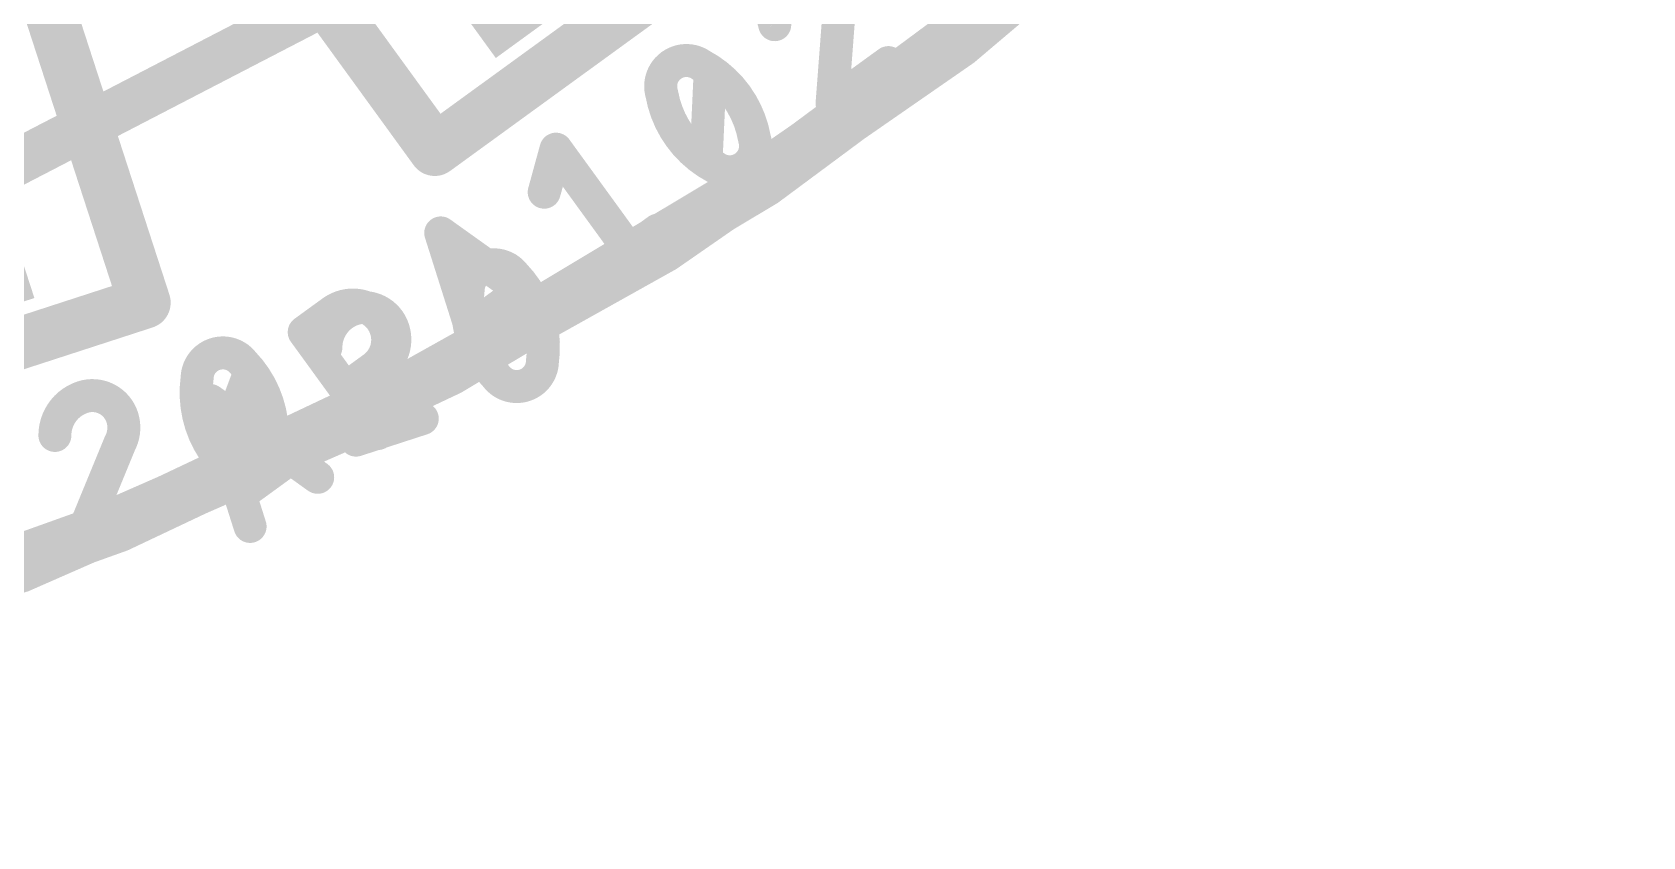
# Model space of a CAD drawing. Extents: x -30 to 92, y -59 to 43.
# Drawn here: x 19.78 to 25.98, y 7.14 to 10.24 of the extents above; entities that cross this region are included whole.
import ezdxf

# ---------------------------------------------------------------- set-up
doc = ezdxf.new("R2010")
doc.units = 0
for name, color, linetype in [('1', 12, 'CONTINUOUS'), ('16', 132, 'CONTINUOUS'), ('20', 53, 'CONTINUOUS'), ('21', 41, 'CONTINUOUS'), ('27', 253, 'CONTINUOUS'), ('29', 253, 'CONTINUOUS')]:
    doc.layers.add(name, color=color, linetype=linetype)

# ---------------------------------------------------------------- blocks, each defined once
blk = doc.blocks.new('RECT')
blk.add_solid([(-0.5, -0.5), (0.5, -0.5), (-0.5, 0.5), (0.5, 0.5)])

msp = doc.modelspace()

# ---------------------------------------------------------------- linework, layer by layer
at = {"layer": '1', "const_width": 0.2032}
for points in [[(14.605, 33.655, 2.4142), (26.67, 21.59)], [(14.605, 7.239, 0.4142), (28.956, 21.59)]]:
    msp.add_lwpolyline(points, format="xyb", dxfattribs=at)
at = {"layer": '1', "const_width": 0.1778}
msp.add_lwpolyline([(21.544, 10.6785), (19.3623, 9.548)], dxfattribs=at)
at = {"layer": '16', "const_width": 0.2032}
msp.add_lwpolyline([(14.605, 7.239, 0.4142), (28.9878, 21.6218)], format="xyb", dxfattribs=at)
at = {"layer": '20', "const_width": 0.2032}
msp.add_lwpolyline([(18.415, 7.747, 0.762), (18.415, 35.433)], format="xyb", dxfattribs=at)
at = {"layer": '21'}
for points, const_width in [([(14.605, 7.239, 1), (14.605, 35.941, 1), (14.605, 7.239)], 0.2032), ([(21.301, 9.8221, 1), (21.3598, 9.7412)], 0.1), ([(21.2899, 9.7523, 1), (21.3708, 9.811)], 0.1), ([(20.1659, 9.1782, 1), (20.261, 9.2091)], 0.1), ([(20.2289, 9.1461, 1), (20.198, 9.2412)], 0.1)]:
    msp.add_lwpolyline(points, format="xyb", dxfattribs=dict(at, const_width=const_width))
at = {"layer": '21', "const_width": 0.2}
for points in [[(19.5511, 12.2305), (21.3304, 9.7816)], [(20.2135, 9.1937), (19.3553, 11.8348)], [(21.3304, 9.7816), (23.7574, 11.545)], [(17.3603, 8.2666), (20.2135, 9.1937)]]:
    msp.add_lwpolyline(points, dxfattribs=at)
at = {"layer": '27'}
for points, const_width in [([(22.6958, 10.4376, 0.3252), (22.6395, 10.2642)], 0.127), ([(22.6093, 10.2543, 1), (22.6697, 10.274)], 0.0635), ([(22.3564, 10.1082, 0.3205), (22.2411, 10.1072)], 0.127), ([(22.4914, 9.9908, 0.1139), (22.3564, 10.1082)], 0.127), ([(22.3713, 10.1362, 1), (22.3415, 10.0801)], 0.0635), ([(23.0957, 10.0924, 1), (23.0584, 10.1438)], 0.0635), ([(22.2411, 10.1072, 0.3205), (22.2046, 9.9979)], 0.127), ([(22.2224, 10.1329, 1), (22.2597, 10.0816)], 0.0635), ([(22.2597, 10.0816, 1), (22.2224, 10.1329)], 0.0635), ([(22.3382, 10.0822, 1), (22.3746, 10.1342)], 0.0635), ([(22.4226, 10.082, 1), (22.3592, 10.085)], 0.0635), ([(22.2046, 9.9979, 0.1138), (22.2745, 9.8332)], 0.127), ([(22.2358, 10.0034, 1), (22.1733, 9.9923)], 0.0635), ([(22.5171, 10.0095, 1), (22.4657, 9.9722)], 0.0635), ([(22.5613, 9.8262, 0.1139), (22.4914, 9.9908)], 0.127), ([(22.1742, 9.9885, 1), (22.2349, 10.0072)], 0.0635), ([(22.4657, 9.9722, 1), (22.5171, 10.0095)], 0.0635), ([(22.8415, 9.9862, 1), (22.8788, 9.9348)], 0.0635), ([(22.8285, 9.9629, 1), (22.8918, 9.9581)], 0.0635), ([(22.3002, 9.8519, 1), (22.2488, 9.8146)], 0.0635), ([(22.2745, 9.8332, 0.1138), (22.4094, 9.7159)], 0.127), ([(22.2488, 9.8146, 1), (22.3002, 9.8519)], 0.0635), ([(22.5248, 9.7168, 0.3204), (22.5613, 9.8262)], 0.127), ([(22.5916, 9.8355, 1), (22.5309, 9.8169)], 0.0635), ([(22.53, 9.8207, 1), (22.5925, 9.8317)], 0.0635), ([(21.8229, 9.8034, 1), (21.7715, 9.7661)], 0.0635), ([(21.8279, 9.7764, 1), (21.7666, 9.7932)], 0.0635), ([(22.3432, 9.742, 1), (22.4067, 9.7391)], 0.0635), ([(22.4094, 9.7159, 0.3205), (22.5248, 9.7168)], 0.127), ([(22.4277, 9.7419, 1), (22.3912, 9.6899)], 0.0635), ([(22.3945, 9.6878, 1), (22.4244, 9.7439)], 0.0635), ([(22.5061, 9.7425, 1), (22.5434, 9.6911)], 0.0635), ([(22.5434, 9.6911, 1), (22.5061, 9.7425)], 0.0635), ([(21.7212, 9.6276, 1), (21.7824, 9.6108)], 0.0635), ([(21.3837, 9.4719, 1), (21.3231, 9.4527)], 0.0635), ([(21.3719, 9.4881, 1), (21.3349, 9.4365)], 0.0635), ([(22.208, 9.4474, 1), (22.1707, 9.4988)], 0.0635), ([(22.0552, 9.3757, 1), (22.1066, 9.413)], 0.0635), ([(21.5273, 9.3347, 0.3205), (21.4588, 9.2419)], 0.127), ([(21.6373, 9.2999, 0.3205), (21.5273, 9.3347)], 0.127), ([(21.5175, 9.3649, 1), (21.5371, 9.3045)], 0.0635), ([(21.5371, 9.3045, 1), (21.5175, 9.3649)], 0.0635), ([(21.9538, 9.3412, 1), (21.9911, 9.2898)], 0.0635), ([(21.4588, 9.2419, 0.1139), (21.4744, 9.0638)], 0.127), ([(21.4902, 9.2375, 1), (21.4274, 9.2463)], 0.0635), ([(21.6601, 9.322, 1), (21.6144, 9.2779)], 0.0635), ([(21.7294, 9.1466, 0.1138), (21.6373, 9.2999)], 0.127), ([(21.6119, 9.2808, 1), (21.6627, 9.319)], 0.0635), ([(21.6922, 9.2546, 1), (21.6328, 9.277)], 0.0635), ([(21.6824, 9.2147, 1), (21.6451, 9.2661)], 0.0635), ([(21.0938, 8.9422, 1), (20.9362, 9.1592)], 0.127), ([(21.4271, 9.2424, 1), (21.4905, 9.2414)], 0.0635), ([(21.0183, 9.1693, 0.3252), (20.9112, 9.0217)], 0.127), ([(20.9175, 9.1848, 1), (20.9548, 9.1335)], 0.0635), ([(20.9548, 9.1335, 1), (20.9175, 9.1848)], 0.0635), ([(21.1703, 9.0918, 0.4142), (21.0183, 9.1693)], 0.127), ([(21.0085, 9.1995, 1), (21.0281, 9.1391)], 0.0635), ([(21.0281, 9.1391, 1), (21.0085, 9.1995)], 0.0635), ([(21.745, 8.9684, 0.1139), (21.7294, 9.1466)], 0.127), ([(21.7596, 9.1564, 1), (21.6992, 9.1368)], 0.0635), ([(21.6992, 9.1368, 1), (21.7596, 9.1564)], 0.0635), ([(21.7487, 9.1406, 1), (21.7857, 9.1922)], 0.0635), ([(20.8534, 9.099, 1), (20.802, 9.0617)], 0.0635), ([(20.8091, 9.1061, 1), (20.8464, 9.0547)], 0.0635), ([(21.1611, 8.9901, 0.2052), (21.1703, 9.0918)], 0.127), ([(21.2005, 9.1016, 1), (21.1401, 9.082)], 0.0635), ([(21.1401, 9.082, 1), (21.2005, 9.1016)], 0.0635), ([(21.4499, 9.1242, 1), (21.4872, 9.0729)], 0.0635), ([(21.4744, 9.0638, 0.1139), (21.5665, 8.9104)], 0.127), ([(21.5046, 9.0736, 1), (21.4442, 9.0539)], 0.0635), ([(20.4838, 8.9956, 0.3205), (20.4152, 8.9029)], 0.127), ([(20.5937, 8.9608, 0.3205), (20.4838, 8.9956)], 0.127), ([(20.474, 9.0258, 1), (20.4936, 8.9654)], 0.0635), ([(20.4936, 8.9654, 1), (20.474, 9.0258)], 0.0635), ([(21.4442, 9.0539, 1), (21.5046, 9.0736)], 0.0635), ([(20.6858, 8.8075, 0.1138), (20.5937, 8.9609)], 0.127), ([(20.6166, 8.9829, 1), (20.5709, 8.9388)], 0.0635), ([(20.5683, 8.9418, 1), (20.6191, 8.9799)], 0.0635), ([(20.8794, 9.0217, 1), (20.9429, 9.0217)], 0.0635), ([(21.0751, 8.9679, 1), (21.1124, 8.9166)], 0.0635), ([(21.1124, 8.9166, 1), (21.0751, 8.9679)], 0.0635), ([(21.1331, 9.0052, 1), (21.189, 8.975)], 0.0635), ([(21.1904, 8.9781, 1), (21.1317, 9.0022)], 0.0635), ([(21.4766, 8.9677, 1), (21.5372, 8.9869)], 0.0635), ([(21.6765, 8.8757, 0.3205), (21.745, 8.9684)], 0.127), ([(21.7135, 8.9728, 1), (21.7764, 8.964)], 0.0635), ([(21.7767, 8.9679, 1), (21.7132, 8.9689)], 0.0635), ([(20.4152, 8.9029, 0.1139), (20.4308, 8.7247)], 0.127), ([(20.3835, 8.9034, 1), (20.447, 8.9023)], 0.0635), ([(20.4467, 8.8984, 1), (20.3838, 8.9073)], 0.0635), ([(20.6486, 8.9155, 1), (20.5892, 8.9379)], 0.0635), ([(21.5116, 8.9557, 1), (21.571, 8.9333)], 0.0635), ([(21.5919, 8.9295, 1), (21.5411, 8.8914)], 0.0635), ([(21.5665, 8.9104, 0.3205), (21.6765, 8.8757)], 0.127), ([(21.5437, 8.8884, 1), (21.5893, 8.9325)], 0.0635), ([(21.6666, 8.9059, 1), (21.6863, 8.8455)], 0.0635), ([(21.6863, 8.8455, 1), (21.6666, 8.9059)], 0.0635), ([(19.9747, 8.8302, 0.3252), (19.8676, 8.6826)], 0.127), ([(20.1268, 8.7527, 0.4142), (19.9747, 8.8302)], 0.127), ([(19.9649, 8.8604, 1), (19.9845, 8.8)], 0.0635), ([(19.9845, 8.8, 1), (19.9649, 8.8604)], 0.0635), ([(20.4841, 8.8432, 1), (20.4472, 8.7915)], 0.0635), ([(20.4959, 8.8269, 1), (20.4354, 8.8077)], 0.0635), ([(20.7014, 8.6294, 0.1139), (20.6858, 8.8075)], 0.127), ([(20.716, 8.8173, 1), (20.6556, 8.7977)], 0.0635), ([(20.9667, 8.8891, 1), (21.004, 8.8378)], 0.0635), ([(20.1175, 8.6511, 0.2052), (20.1268, 8.7527)], 0.127), ([(20.157, 8.7626, 1), (20.0966, 8.7429)], 0.0635), ([(20.6556, 8.7977, 1), (20.716, 8.8173)], 0.0635), ([(21.292, 8.7174, 1), (21.2724, 8.7778)], 0.0635), ([(20.0966, 8.7429, 1), (20.157, 8.7626)], 0.0635), ([(20.4308, 8.7247, 0.1139), (20.5229, 8.5714)], 0.127), ([(20.461, 8.7345, 1), (20.4006, 8.7149)], 0.0635), ([(20.4006, 8.7149, 1), (20.461, 8.7345)], 0.0635), ([(19.8359, 8.6826, 1), (19.8994, 8.6827)], 0.0635), ([(20.0896, 8.6662, 1), (20.1454, 8.636)], 0.0635), ([(20.1469, 8.639, 1), (20.0881, 8.6632)], 0.0635), ([(20.6329, 8.5366, 0.3205), (20.7014, 8.6294)], 0.127), ([(20.7332, 8.6288, 1), (20.6697, 8.6299)], 0.0635), ([(21.0174, 8.6949, 1), (21.037, 8.6345)], 0.0635), ([(20.9978, 8.6768, 1), (21.0565, 8.6527)], 0.0635), ([(21.0857, 8.6713, 1), (21.1371, 8.7086)], 0.0635), ([(20.4681, 8.6167, 1), (20.5275, 8.5943)], 0.0635), ([(20.5229, 8.5714, 0.3205), (20.6329, 8.5366)], 0.127), ([(20.5483, 8.5904, 1), (20.4976, 8.5523)], 0.0635), ([(20.5001, 8.5493, 1), (20.5458, 8.5934)], 0.0635), ([(20.67, 8.6338, 1), (20.7329, 8.625)], 0.0635), ([(20.7947, 8.5697, 1), (20.7574, 8.6211)], 0.0635), ([(20.6231, 8.5668, 1), (20.6427, 8.5064)], 0.0635), ([(20.6427, 8.5064, 1), (20.6231, 8.5668)], 0.0635), ([(20.861, 8.4956, 1), (20.898, 8.5473)], 0.0635), ([(20.5622, 8.4793, 1), (20.5995, 8.4279)], 0.0635), ([(20.2484, 8.3783, 1), (20.2288, 8.4387)], 0.0635), ([(19.9738, 8.3559, 1), (19.9934, 8.2955)], 0.0635), ([(20.5889, 8.3228, 1), (20.6495, 8.3419)], 0.0635), ([(19.9543, 8.3377, 1), (20.013, 8.3136)], 0.0635)]:
    msp.add_lwpolyline(points, format="xyb", dxfattribs=dict(at, const_width=const_width))
at = {"layer": '27', "const_width": 0.127}
for points in [[(22.8869, 10.3113), (22.8602, 9.9605)], [(22.8602, 9.9605), (23.0771, 10.1181)], [(22.375, 9.7405), (22.3909, 10.0835)], [(21.7518, 9.6192), (21.7972, 9.7848)], [(21.7972, 9.7848), (22.0809, 9.3943)], [(21.5069, 8.9773), (21.3534, 9.4623)], [(21.3534, 9.4623), (21.7672, 9.1664)], [(21.9725, 9.3155), (22.1894, 9.4731)], [(21.6637, 9.2404), (21.4685, 9.0985)], [(21.5413, 8.9445), (21.6625, 9.2658)], [(20.8277, 9.0804), (20.9362, 9.1592)], [(21.1114, 8.6899), (20.8277, 9.0804)], [(21.0938, 8.9423), (20.9853, 8.8635)], [(21.1611, 8.9901), (21.0272, 8.6647)], [(20.4978, 8.6055), (20.6189, 8.9267)], [(20.6192, 8.3323), (20.4657, 8.8173)], [(20.4657, 8.8173), (20.8795, 8.5214)], [(21.0272, 8.6647), (21.2822, 8.7476)], [(20.1175, 8.6511), (19.9836, 8.3257)], [(20.776, 8.5954), (20.5808, 8.4536)], [(19.9836, 8.3257), (20.2386, 8.4085)]]:
    msp.add_lwpolyline(points, dxfattribs=at)

# ---------------------------------------------------------------- block references
at = {"layer": '29', "xscale": 0.9032, "yscale": 0.6032}
for p, rotation in [((21.544, 10.6785), 126), ((19.3623, 9.548), 108)]:
    msp.add_blockref('RECT', p, dxfattribs=dict(at, rotation=rotation))

doc.saveas('drawing.dxf')
